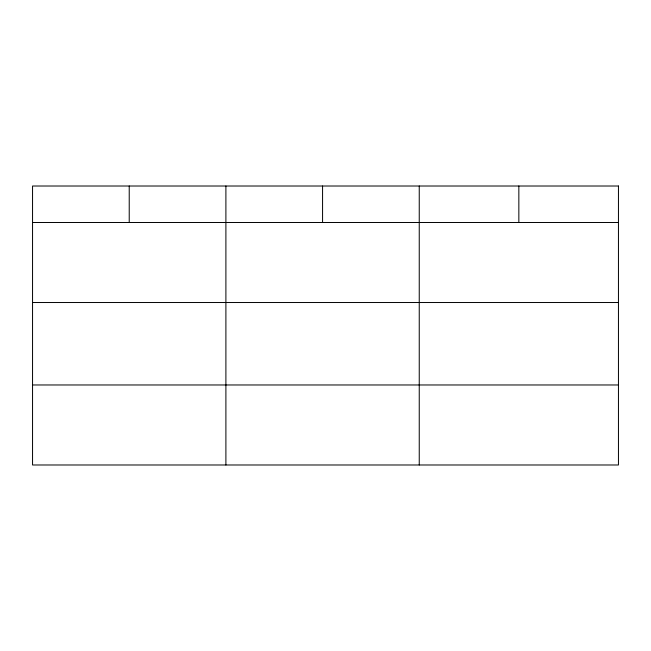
<?xml version="1.0" encoding="UTF-8"?>
<svg xmlns="http://www.w3.org/2000/svg" width="651" height="651" viewBox="0 0 651 651"><rect width="100%" height="100%" fill="white"/><g stroke="black" fill="none" stroke-linecap="round" stroke-linejoin="round"><path stroke-width="0.98" d="M32.55 222.496L618.45 222.496M32.55 302.52L618.45 302.52M32.55 384.969L618.45 384.969M518.847 186.015L518.847 222.496M419.244 186.015L419.244 464.985M322.57 186.015L322.57 222.496M225.897 186.015L225.897 464.985M129.224 186.015L129.224 222.496M618.45 186.015L32.55 186.015L32.55 464.985L618.45 464.985L618.45 186.015"/></g></svg>
